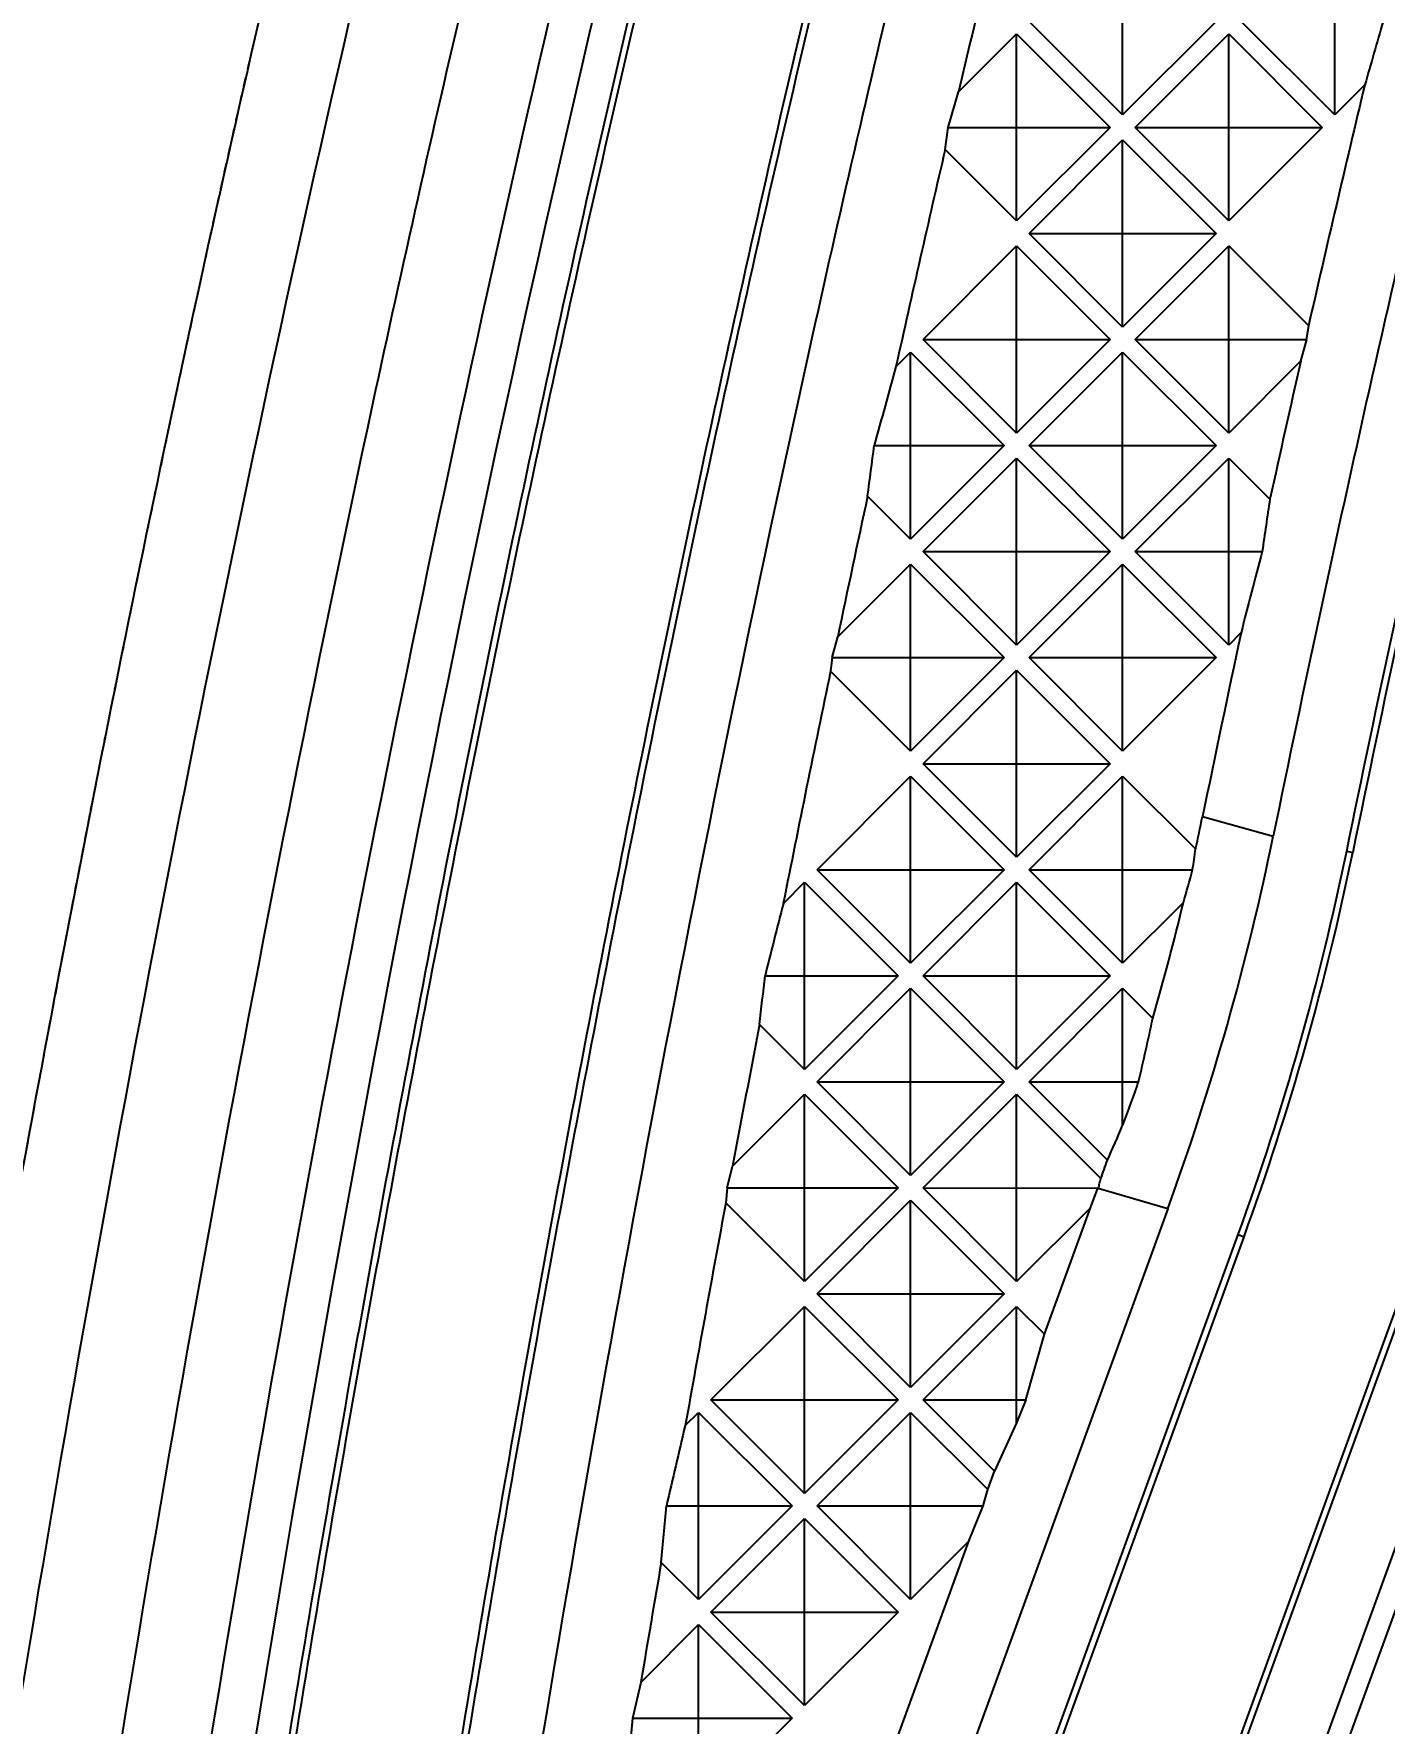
# Model space of a CAD drawing. Header units: millimetres. Extents: x 2089 to 2530, y 1631 to 2074.
# Drawn here: x 2202.07 to 2217.45, y 1870.12 to 1889.37 of the extents above; entities that cross this region are included whole.
import ezdxf

# ---------------------------------------------------------------- set-up
doc = ezdxf.new("R2010")
doc.units = ezdxf.units.MM
doc.linetypes.add('HIDDEN', pattern=[0.2, 0.1, -0.1])
doc.layers.add('DEFAULT_2', color=8, linetype='HIDDEN')
doc.styles.get("Standard").update_dxf_attribs({"font": 'arial.ttf'})
doc.dimstyles.new('副本 ISO-25-1', dxfattribs={"dimtxt": 5, "dimasz": 5, "dimexe": 0, "dimexo": 0, "dimgap": 0, "dimtad": 1, "dimtxsty": 'Standard', "dimcen": 0, "dimclrd": 4, "dimclre": 4, "dimclrt": 6, "dimazin": 0, "dimtfac": 1, "dimtofl": 0, "dimtmove": 0, "dimatfit": 3, "dimfxl": 0, "dimarcsym": 0})

# ---------------------------------------------------------------- blocks, each defined once
blk = doc.blocks.new('*D91')
at = {"color": 4, "linetype": 'Continuous', "lineweight": -2, "transparency": 16777216}
blk.add_line((2163.032, 1901.577), (2141.504, 1901.577), dxfattribs=at)
at = {"layer": 'Defpoints', "color": 0, "transparency": 16777216}
for p in [(2148.673, 1901.577), (2163.032, 1901.577), (2248.301, 1863.577)]:
    blk.add_point(p, dxfattribs=at)
at = {"color": 6, "transparency": 16777216, "insert": (2145.088, 1904.131), "char_height": 5, "attachment_point": 5}
blk.add_mtext('38', dxfattribs=at)
blk = doc.blocks.new('*D92')
at = {"color": 4, "linetype": 'Continuous', "lineweight": -2, "transparency": 16777216}
for p, q in [((2168.673, 1914.551), (2158.673, 1910.284)), ((2231.896, 1914.551), (2168.673, 1914.551)), ((2158.673, 1910.284), (2131.801, 1910.284))]:
    blk.add_line(p, q, dxfattribs=at)
at = {"layer": 'Defpoints', "color": 0, "transparency": 16777216}
for p in [(2231.896, 1914.551), (2148.673, 1910.284), (2248.301, 1863.577)]:
    blk.add_point(p, dxfattribs=at)
at = {"color": 6, "transparency": 16777216, "insert": (2140.237, 1913.289), "char_height": 5, "attachment_point": 5}
blk.add_mtext('50,97', dxfattribs=at)
blk = doc.blocks.new('*D93')
at = {"color": 4, "linetype": 'Continuous', "lineweight": -2, "transparency": 16777216}
blk.add_line((2211.765, 1916.555), (2131.79, 1916.555), dxfattribs=at)
at = {"layer": 'Defpoints', "color": 0, "transparency": 16777216}
for p in [(2148.673, 1916.555), (2211.765, 1916.555), (2248.301, 1863.577)]:
    blk.add_point(p, dxfattribs=at)
at = {"color": 6, "transparency": 16777216, "insert": (2140.232, 1919.56), "char_height": 5, "attachment_point": 5}
blk.add_mtext('52,98', dxfattribs=at)
blk = doc.blocks.new('*D94')
at = {"color": 4, "linetype": 'Continuous', "lineweight": -2, "transparency": 16777216}
blk.add_line((2206.838, 1939.577), (2141.555, 1939.577), dxfattribs=at)
at = {"layer": 'Defpoints', "color": 0, "transparency": 16777216}
for p in [(2148.673, 1939.577), (2206.838, 1939.577), (2248.301, 1863.577)]:
    blk.add_point(p, dxfattribs=at)
at = {"color": 6, "transparency": 16777216, "insert": (2145.114, 1942.13), "char_height": 5, "attachment_point": 5}
blk.add_mtext('76', dxfattribs=at)
blk = doc.blocks.new('*D95')
at = {"color": 4, "linetype": 'Continuous', "lineweight": -2, "transparency": 16777216}
blk.add_line((2222.617, 1970.577), (2138.097, 1970.577), dxfattribs=at)
at = {"layer": 'Defpoints', "color": 0, "transparency": 16777216}
for p in [(2148.673, 1970.577), (2222.617, 1970.577), (2248.301, 1863.577)]:
    blk.add_point(p, dxfattribs=at)
at = {"color": 6, "transparency": 16777216, "insert": (2143.385, 1973.13), "char_height": 5, "attachment_point": 5}
blk.add_mtext('107', dxfattribs=at)
blk = doc.blocks.new('*D96')
at = {"color": 4, "linetype": 'Continuous', "lineweight": -2, "transparency": 16777216}
blk.add_line((2175.173, 1993.577), (2138.114, 1993.577), dxfattribs=at)
at = {"layer": 'Defpoints', "color": 0, "transparency": 16777216}
for p in [(2148.673, 1993.577), (2175.173, 1993.577), (2248.301, 1863.577)]:
    blk.add_point(p, dxfattribs=at)
at = {"color": 6, "transparency": 16777216, "insert": (2143.393, 1996.132), "char_height": 5, "attachment_point": 5}
blk.add_mtext('130', dxfattribs=at)
blk = doc.blocks.new('*D98')
at = {"color": 4, "linetype": 'Continuous', "lineweight": -2, "transparency": 16777216}
blk.add_line((2213.116, 1918.755), (2213.116, 2033.658), dxfattribs=at)
at = {"layer": 'Defpoints', "color": 0, "transparency": 16777216}
for p in [(2213.116, 2016.779), (2213.116, 1918.755), (2248.301, 1863.577)]:
    blk.add_point(p, dxfattribs=at)
at = {"color": 6, "transparency": 16777216, "insert": (2210.111, 2025.218), "char_height": 5, "attachment_point": 5, "rotation": 90}
blk.add_mtext('35,18', dxfattribs=at)
blk = doc.blocks.new('*D147')
at = {"color": 4, "linetype": 'Continuous', "lineweight": -2, "transparency": 16777216}
for p, q in [((2205.584, 2006.779), (2205.584, 2023.177)), ((2207.301, 1996.779), (2205.584, 2006.779)), ((2207.301, 1942.877), (2207.301, 1996.779))]:
    blk.add_line(p, q, dxfattribs=at)
at = {"layer": 'Defpoints', "color": 0, "transparency": 16777216}
for p in [(2205.584, 2016.779), (2207.301, 1942.877), (2248.301, 1863.577)]:
    blk.add_point(p, dxfattribs=at)
at = {"color": 6, "transparency": 16777216, "insert": (2203.073, 2019.978), "char_height": 5, "attachment_point": 5, "rotation": 90}
blk.add_mtext('41', dxfattribs=at)
blk = doc.blocks.new('*D149')
at = {"color": 4, "linetype": 'Continuous', "lineweight": -2, "transparency": 16777216}
blk.add_line((2178.301, 2000.177), (2178.301, 2023.883), dxfattribs=at)
at = {"layer": 'Defpoints', "color": 0, "transparency": 16777216}
for p in [(2178.301, 2016.779), (2178.301, 2000.177), (2248.301, 1863.577)]:
    blk.add_point(p, dxfattribs=at)
at = {"color": 6, "transparency": 16777216, "insert": (2175.748, 2020.331), "char_height": 5, "attachment_point": 5, "rotation": 90}
blk.add_mtext('70', dxfattribs=at)

msp = doc.modelspace()

# ---------------------------------------------------------------- linework, layer by layer
at = {"color": 7, "linetype": 'Continuous'}
for p, q in [((2214.474, 1888.446), (2214.474, 1890.578)), ((2216.89, 1888.446), (2216.89, 1890.578)), ((2214.474, 1888.446), (2213.408, 1889.512)), ((2215.54, 1889.512), (2214.474, 1888.446)), ((2216.89, 1888.446), (2215.824, 1889.512)), ((2212.605, 1888.708), (2213.266, 1889.37)), ((2213.266, 1887.238), (2213.266, 1889.37)), ((2213.266, 1889.37), (2214.332, 1888.304)), ((2214.616, 1888.304), (2215.682, 1889.37)), ((2215.682, 1887.238), (2215.682, 1889.37)), ((2215.682, 1889.37), (2216.748, 1888.304)), ((2212.488, 1888.304), (2212.605, 1888.708)), ((2217.233, 1888.789), (2216.89, 1888.446)), ((2212.452, 1888.052), (2212.488, 1888.304)), ((2212.488, 1888.304), (2214.332, 1888.304)), ((2214.332, 1888.304), (2213.266, 1887.238)), ((2215.682, 1887.238), (2214.616, 1888.304)), ((2214.616, 1888.304), (2216.748, 1888.304)), ((2216.748, 1888.304), (2215.682, 1887.238)), ((2213.408, 1887.096), (2214.474, 1888.162)), ((2214.474, 1886.03), (2214.474, 1888.162)), ((2214.474, 1888.162), (2215.54, 1887.096)), ((2213.266, 1887.238), (2212.452, 1888.052)), ((2212.2, 1885.888), (2213.266, 1886.954)), ((2213.266, 1884.822), (2213.266, 1886.954)), ((2213.266, 1886.954), (2214.332, 1885.888)), ((2214.474, 1886.03), (2213.408, 1887.096)), ((2213.408, 1887.096), (2215.54, 1887.096)), ((2215.54, 1887.096), (2214.474, 1886.03)), ((2214.616, 1885.888), (2215.682, 1886.954)), ((2215.682, 1884.822), (2215.682, 1886.954)), ((2215.682, 1886.954), (2216.593, 1886.043)), ((2216.569, 1885.888), (2216.593, 1886.043)), ((2213.266, 1884.822), (2212.2, 1885.888)), ((2212.2, 1885.888), (2214.332, 1885.888)), ((2214.332, 1885.888), (2213.266, 1884.822)), ((2215.682, 1884.822), (2214.616, 1885.888)), ((2214.616, 1885.888), (2216.569, 1885.888)), ((2216.569, 1885.888), (2216.501, 1885.641)), ((2211.892, 1885.579), (2212.058, 1885.745)), ((2212.058, 1883.614), (2212.058, 1885.745)), ((2212.058, 1885.745), (2213.124, 1884.679)), ((2213.408, 1884.679), (2214.474, 1885.745)), ((2214.474, 1883.614), (2214.474, 1885.745)), ((2214.474, 1885.745), (2215.54, 1884.679)), ((2216.501, 1885.641), (2215.682, 1884.822)), ((2211.645, 1884.679), (2213.124, 1884.679)), ((2213.124, 1884.679), (2212.058, 1883.614)), ((2214.474, 1883.614), (2213.408, 1884.679)), ((2213.408, 1884.679), (2215.54, 1884.679)), ((2215.54, 1884.679), (2214.474, 1883.614)), ((2212.2, 1883.471), (2213.266, 1884.537)), ((2213.266, 1882.405), (2213.266, 1884.537)), ((2213.266, 1884.537), (2214.332, 1883.471)), ((2214.616, 1883.471), (2215.682, 1884.537)), ((2215.682, 1882.405), (2215.682, 1884.537)), ((2215.682, 1884.537), (2216.152, 1884.068)), ((2212.058, 1883.614), (2211.569, 1884.103)), ((2211.228, 1882.499), (2212.058, 1883.329)), ((2212.058, 1881.197), (2212.058, 1883.329)), ((2212.058, 1883.329), (2213.124, 1882.263)), ((2213.266, 1882.405), (2212.2, 1883.471)), ((2212.2, 1883.471), (2214.332, 1883.471)), ((2214.332, 1883.471), (2213.266, 1882.405)), ((2213.408, 1882.263), (2214.474, 1883.329)), ((2214.474, 1881.197), (2214.474, 1883.329)), ((2214.474, 1883.329), (2215.54, 1882.263)), ((2215.682, 1882.405), (2214.616, 1883.471)), ((2214.616, 1883.471), (2216.065, 1883.471)), ((2215.822, 1882.545), (2215.682, 1882.405)), ((2211.166, 1882.263), (2211.228, 1882.499)), ((2211.166, 1882.263), (2211.146, 1882.109)), ((2211.166, 1882.263), (2213.124, 1882.263)), ((2213.124, 1882.263), (2212.058, 1881.197)), ((2214.474, 1881.197), (2213.408, 1882.263)), ((2213.408, 1882.263), (2215.54, 1882.263)), ((2215.54, 1882.263), (2214.474, 1881.197)), ((2212.058, 1881.197), (2211.146, 1882.109)), ((2212.2, 1881.055), (2213.266, 1882.121)), ((2213.266, 1879.989), (2213.266, 1882.121)), ((2213.266, 1882.121), (2214.332, 1881.055)), ((2213.266, 1879.989), (2212.2, 1881.055)), ((2212.2, 1881.055), (2214.332, 1881.055)), ((2214.332, 1881.055), (2213.266, 1879.989)), ((2210.992, 1879.847), (2212.058, 1880.913)), ((2212.058, 1878.781), (2212.058, 1880.913)), ((2212.058, 1880.913), (2213.124, 1879.847)), ((2213.408, 1879.847), (2214.474, 1880.913)), ((2214.474, 1878.781), (2214.474, 1880.913)), ((2214.474, 1880.913), (2215.306, 1880.082)), ((2215.384, 1880.452), (2216.19, 1880.231)), ((2217.026, 1880.059), (2217.095, 1880.045)), ((2212.058, 1878.781), (2210.992, 1879.847)), ((2210.992, 1879.847), (2213.124, 1879.847)), ((2213.124, 1879.847), (2212.058, 1878.781)), ((2214.474, 1878.781), (2213.408, 1879.847)), ((2213.408, 1879.847), (2215.27, 1879.847)), ((2210.609, 1879.464), (2210.85, 1879.705)), ((2210.85, 1877.573), (2210.85, 1879.705)), ((2210.85, 1879.705), (2211.916, 1878.639)), ((2212.2, 1878.639), (2213.266, 1879.705)), ((2213.266, 1877.573), (2213.266, 1879.705)), ((2213.266, 1879.705), (2214.332, 1878.639)), ((2215.166, 1879.473), (2214.474, 1878.781)), ((2210.4, 1878.639), (2211.916, 1878.639)), ((2211.916, 1878.639), (2210.85, 1877.573)), ((2210.992, 1877.431), (2212.058, 1878.497)), ((2212.058, 1876.365), (2212.058, 1878.497)), ((2212.058, 1878.497), (2213.124, 1877.431)), ((2213.266, 1877.573), (2212.2, 1878.639)), ((2212.2, 1878.639), (2214.332, 1878.639)), ((2214.332, 1878.639), (2213.266, 1877.573)), ((2213.408, 1877.431), (2214.474, 1878.497)), ((2214.474, 1876.936), (2214.474, 1878.497)), ((2214.474, 1878.497), (2214.817, 1878.154)), ((2210.85, 1877.573), (2210.338, 1878.085)), ((2212.058, 1876.365), (2210.992, 1877.431)), ((2210.992, 1877.431), (2213.124, 1877.431)), ((2213.124, 1877.431), (2212.058, 1876.365)), ((2214.301, 1876.538), (2213.408, 1877.431)), ((2213.408, 1877.431), (2214.656, 1877.431)), ((2210.031, 1876.47), (2210.85, 1877.289)), ((2210.85, 1875.157), (2210.85, 1877.289)), ((2210.85, 1877.289), (2211.916, 1876.223)), ((2212.2, 1876.223), (2213.266, 1877.289)), ((2213.266, 1875.157), (2213.266, 1877.289)), ((2213.266, 1877.289), (2214.226, 1876.329)), ((2209.97, 1876.223), (2210.031, 1876.47)), ((2209.97, 1876.223), (2209.953, 1876.054)), ((2209.97, 1876.223), (2211.916, 1876.223)), ((2211.916, 1876.223), (2210.85, 1875.157)), ((2213.266, 1875.157), (2212.2, 1876.223)), ((2212.2, 1876.223), (2214.198, 1876.219)), ((2214.106, 1875.996), (2214.192, 1876.218)), ((2214.988, 1875.983), (2214.194, 1876.216)), ((2210.85, 1875.157), (2209.953, 1876.054)), ((2210.992, 1875.015), (2212.058, 1876.081)), ((2214.988, 1875.983), (2211.208, 1865.596)), ((2212.058, 1873.949), (2212.058, 1876.081)), ((2212.058, 1876.081), (2213.124, 1875.015)), ((2214.106, 1875.996), (2213.266, 1875.157)), ((2213.582, 1874.557), (2214.106, 1875.996)), ((2215.856, 1875.666), (2204.782, 1845.238)), ((2204.904, 1845.778), (2215.79, 1875.69)), ((2215.79, 1875.69), (2215.856, 1875.666)), ((2212.058, 1873.949), (2210.992, 1875.015)), ((2210.992, 1875.015), (2213.124, 1875.015)), ((2213.124, 1875.015), (2212.058, 1873.949)), ((2203.937, 1837.34), (2217.643, 1874.996)), ((2217.709, 1874.972), (2204.006, 1837.326)), ((2209.784, 1873.807), (2210.85, 1874.873)), ((2210.85, 1872.741), (2210.85, 1874.873)), ((2210.85, 1874.873), (2211.916, 1873.807)), ((2212.2, 1873.807), (2213.266, 1874.873)), ((2213.266, 1873.545), (2213.266, 1874.873)), ((2213.266, 1874.873), (2213.582, 1874.557)), ((2204.785, 1836.966), (2218.511, 1874.68)), ((2213.372, 1873.807), (2213.582, 1874.557)), ((2218.745, 1874.613), (2217.037, 1869.921)), ((2210.85, 1872.741), (2209.784, 1873.807)), ((2209.784, 1873.807), (2211.916, 1873.807)), ((2211.916, 1873.807), (2210.85, 1872.741)), ((2213.013, 1872.994), (2212.2, 1873.807)), ((2212.2, 1873.807), (2213.372, 1873.807)), ((2213.372, 1873.807), (2213.266, 1873.545)), ((2209.491, 1873.514), (2209.642, 1873.665)), ((2209.642, 1871.533), (2209.642, 1873.665)), ((2209.642, 1873.665), (2210.708, 1872.599)), ((2210.992, 1872.599), (2212.058, 1873.665)), ((2212.058, 1871.533), (2212.058, 1873.665)), ((2212.058, 1873.665), (2212.937, 1872.786)), ((2213.266, 1873.545), (2213.013, 1872.994)), ((2212.937, 1872.786), (2213.013, 1872.994)), ((2212.885, 1872.599), (2212.937, 1872.786)), ((2209.277, 1872.599), (2210.708, 1872.599)), ((2210.708, 1872.599), (2209.642, 1871.533)), ((2212.058, 1871.533), (2210.992, 1872.599)), ((2210.992, 1872.599), (2212.885, 1872.599)), ((2212.723, 1872.197), (2212.885, 1872.599)), ((2209.784, 1871.39), (2210.85, 1872.456)), ((2210.85, 1870.325), (2210.85, 1872.456)), ((2210.85, 1872.456), (2211.916, 1871.39)), ((2211.647, 1869.243), (2212.723, 1872.197)), ((2212.723, 1872.197), (2212.058, 1871.533)), ((2209.642, 1871.533), (2209.218, 1871.956)), ((2210.85, 1870.325), (2209.784, 1871.39)), ((2209.784, 1871.39), (2211.916, 1871.39)), ((2211.916, 1871.39), (2210.85, 1870.325)), ((2208.987, 1870.593), (2209.642, 1871.248)), ((2209.642, 1869.116), (2209.642, 1871.248)), ((2209.642, 1871.248), (2210.708, 1870.182)), ((2208.894, 1870.182), (2208.987, 1870.593)), ((2208.869, 1869.889), (2208.894, 1870.182)), ((2208.894, 1870.182), (2210.708, 1870.182)), ((2210.708, 1870.182), (2209.642, 1869.116))]:
    msp.add_line(p, q, dxfattribs=at)
for centre, radius, start, end in [((2452.049, 1832.58), 245.935, 166.49649, 166.80753), ((2462.423, 1818.959), 254.939, 163.93403, 164.1031), ((2457.867, 1831.199), 247.43, 166.54088, 167.1937), ((2467.855, 1828.912), 262.161, 166.96269, 167.51686), ((2474.181, 1827.489), 264.159, 167.2828, 167.63225), ((2500.082, 1805.934), 298.994, 164.55111, 164.72989), ((2488.176, 1824.442), 282.968, 167.82856, 168.16045), ((2499.518, 1842.47), 286.404, 171.64865, 171.76928), ((2503.333, 1807.775), 297.074, 165.2379, 165.42253), ((2489.716, 1824.114), 280.057, 167.95728, 168.39474), ((2494.036, 1823.222), 288.954, 168.24116, 168.77637), ((2185.852, 1886.518), 30.148, 347.6737, 348.3938), ((2186.644, 1886.296), 30.162, 340.0056, 348.3997), ((2183.661, 1884.703), 31.98, 351.2672, 351.6923), ((2186.683, 1886.285), 30.975, 339.9999, 348.406), ((2186.683, 1886.285), 31.046, 340, 348.4053), ((2520.847, 1800.427), 320.148, 165.70731, 165.85959), ((2502.54, 1821.55), 297.621, 169.04978, 169.36629), ((2187.349, 1888.548), 29.506, 335.9826, 336.8242), ((2185.881, 1886.511), 30.118, 340.2398, 340.6633), ((2508.818, 1820.379), 304.006, 169.4475, 169.93415), ((2537.2, 1796.468), 336.645, 166.76981, 166.92972), ((2518.005, 1818.765), 313.335, 170.22631, 170.47907)]:
    msp.add_arc(centre, radius, start, end, dxfattribs=at)
for centre, major_axis, ratio, start_param, end_param in [((2187.838, 1885.958), (15.678, 25.945), 0.919871, -1.283721, -1.270813), ((2185.823, 1886.528), (29.039, -8.217), 0.999043, -0.005395, 0.039848), ((2187.001, 1886.195), (-8.469, 29.64), 0.918306, -2.117426, -2.092886), ((2187.971, 1885.92), (15.678, 25.945), 0.919871, -1.370963, -1.353503)]:
    msp.add_ellipse(centre, major_axis=major_axis, ratio=ratio, start_param=start_param, end_param=end_param, dxfattribs=at)
for points, knots in [([(2208.535, 1904.254), (2207.287, 1900.151), (2205.079, 1891.884), (2202.403, 1879.37), (2200.966, 1870.973), (2200.328, 1866.762)], [0, 0, 0, 0, 0.33383, 0.666795, 1, 1, 1, 1]), ([(2209.497, 1903.961), (2207.641, 1897.863), (2204.545, 1885.474), (2202.277, 1872.918), (2201.321, 1866.612)], [0, 0, 0, 0, 0.499876, 1, 1, 1, 1]), ([(2202.521, 1866.45), (2203.472, 1872.722), (2205.167, 1882.095), (2208.041, 1894.456), (2209.732, 1900.574), (2210.655, 1903.609)], [0, 0, 0, 0, 0.499973, 0.749988, 1, 1, 1, 1]), ([(2211.614, 1903.317), (2209.781, 1897.292), (2206.726, 1885.058), (2204.479, 1872.66), (2203.533, 1866.436)], [0, 0, 0, 0, 0.500066, 1, 1, 1, 1]), ([(2212.094, 1903.171), (2211.179, 1900.164), (2207.805, 1888.053), (2205.444, 1875.679), (2204.029, 1866.36)], [0, 0, 0, 0, 0.250068, 1, 1, 1, 1]), ([(2204.212, 1865.038), (2204.687, 1868.247), (2205.733, 1874.654), (2207.596, 1884.21), (2209.787, 1893.697), (2211.51, 1899.957), (2212.455, 1903.061)], [0, 0, 0, 0, 0.249998, 0.5, 0.750004, 1, 1, 1, 1]), ([(2212.522, 1903.041), (2211.579, 1899.943), (2209.86, 1893.696), (2207.672, 1884.229), (2205.811, 1874.693), (2204.767, 1868.3), (2204.292, 1865.097)], [0, 0, 0, 0, 0.249996, 0.5, 0.750002, 1, 1, 1, 1]), ([(2206.225, 1865.383), (2206.695, 1868.515), (2207.726, 1874.768), (2209.557, 1884.095), (2211.704, 1893.355), (2213.388, 1899.466), (2214.31, 1902.497)], [0, 0, 0, 0, 0.249998, 0.5, 0.750004, 1, 1, 1, 1]), ([(2214.378, 1902.476), (2213.457, 1899.451), (2211.776, 1893.353), (2209.632, 1884.112), (2207.804, 1874.803), (2206.774, 1868.563), (2206.304, 1865.437)], [0, 0, 0, 0, 0.249996, 0.5, 0.750002, 1, 1, 1, 1]), ([(2207.33, 1866.594), (2207.794, 1869.602), (2208.806, 1875.605), (2210.59, 1884.56), (2212.671, 1893.452), (2214.296, 1899.32), (2215.181, 1902.232)], [0, 0, 0, 0, 0.249998, 0.499999, 0.750003, 1, 1, 1, 1]), ([(2221.227, 1900.392), (2220.219, 1897.078), (2218.4, 1890.388), (2216.886, 1883.624), (2216.19, 1880.231)], [0, 0, 0, 0, 0.499992, 1, 1, 1, 1]), ([(2217.026, 1880.059), (2217.72, 1883.44), (2219.228, 1890.177), (2221.04, 1896.842), (2222.045, 1900.143)], [0, 0, 0, 0, 0.500007, 1, 1, 1, 1]), ([(2222.112, 1900.123), (2221.107, 1896.822), (2219.296, 1890.16), (2217.789, 1883.425), (2217.095, 1880.045)], [0, 0, 0, 0, 0.499993, 1, 1, 1, 1]), ([(2214.198, 1876.219), (2214.203, 1876.238), (2214.21, 1876.275), (2214.221, 1876.311), (2214.226, 1876.329)], [0, 0, 0, 0, 0.504051, 1, 1, 1, 1])]:
    msp.add_open_spline(points, degree=3, knots=knots, dxfattribs=at)
for points in [[(2211.569, 1884.103), (2211.594, 1884.295), (2211.619, 1884.487), (2211.645, 1884.679)], [(2210.338, 1878.085), (2210.359, 1878.269), (2210.379, 1878.454), (2210.4, 1878.639)], [(2209.218, 1871.956), (2209.238, 1872.17), (2209.257, 1872.384), (2209.277, 1872.599)]]:
    msp.add_open_spline(points, degree=3, dxfattribs=at)
at = {"layer": 'DEFAULT_2', "color": 8, "linetype": 'HIDDEN'}
for centre, radius, start, end in [((2457.768, 1831.21), 259.766, 166.24914, 167.66635), ((2489.927, 1824.098), 292.701, 167.65092, 168.89298), ((2516.047, 1819.056), 319.303, 168.90815, 171.40742)]:
    msp.add_arc(centre, radius, start, end, dxfattribs=at)

# ---------------------------------------------------------------- dimensions: what is measured, and where the dimension line sits
for feature_location, offset, dtype, origin, picture, middle in [((2213.1161, 1918.7553), (0, 98.0233), 1, (2248.3008, 1863.577), '*D98', (2210.1114, 2025.2183)), ((2178.301, 2000.177), (0, 16.602), 1, (2248.301, 1863.577), '*D149', (2175.748, 2020.331)), ((2207.301, 1942.877), (-1.717, 73.902), 1, (2248.301, 1863.577), '*D147', (2203.073, 2019.978)), ((2175.173, 1993.577), (-26.5, 0), 0, (2248.301, 1863.577), '*D96', (2143.393, 1996.132)), ((2222.617, 1970.577), (-73.944, 0), 0, (2248.301, 1863.577), '*D95', (2143.385, 1973.13)), ((2206.838, 1939.577), (-58.164, 0), 0, (2248.301, 1863.577), '*D94', (2145.114, 1942.13)), ((2211.765, 1916.555), (-63.092, 0), 0, (2248.301, 1863.577), '*D93', (2140.232, 1919.56)), ((2231.896, 1914.551), (-83.223, -4.267), 0, (2248.301, 1863.577), '*D92', (2140.237, 1913.289)), ((2163.032, 1901.577), (-14.359, 0), 0, (2248.301, 1863.577), '*D91', (2145.088, 1904.131))]:
    dim = msp.add_ordinate_dim(feature_location=feature_location, offset=offset, dtype=dtype, origin=origin, dimstyle='副本 ISO-25-1', override={"dimfxl": 1.25, "dimarcsym": 1})
    dim.commit()
    dim.dimension.update_dxf_attribs({"geometry": picture, "text_midpoint": middle})

doc.saveas('drawing.dxf')
